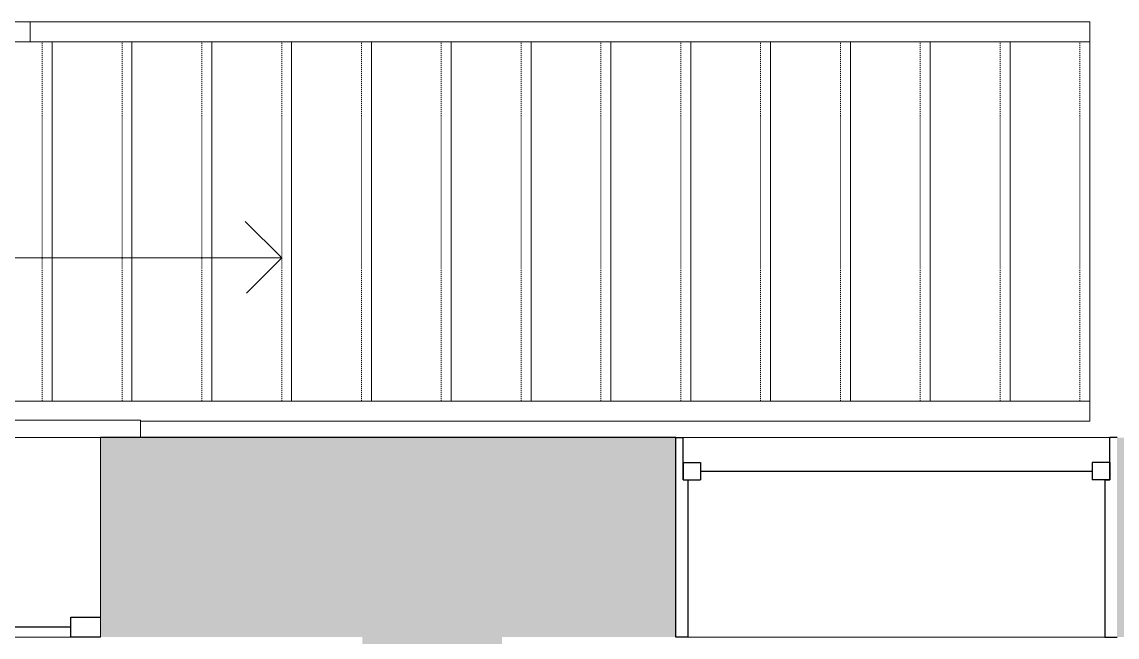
# Model space of a CAD drawing. Header units: inches. Extents: x -1176 to 1551, y -3558 to 978.
# Drawn here: x -261.8 to -152.1, y 543.7 to 605.3 of the extents above; entities that cross this region are included whole.
import ezdxf

# ---------------------------------------------------------------- set-up
doc = ezdxf.new("R2010")
doc.units = ezdxf.units.IN
doc.header["$MEASUREMENT"] = 0
doc.linetypes.add('Demolished', pattern=[0.1875, 0.125, -0.0625])
doc.linetypes.add('Overhead 1_16_', pattern=[0.101562, 0.0625, -0.039062])
for name, color, linetype, lineweight in [('A-DETL', 90, 'Continuous', 9), ('A-DOOR', 31, 'Continuous', 18), ('A-DOOR-FRAM', 31, 'Continuous', 30), ('A-DOOR-GLAZ', 31, 'Continuous', 30), ('A-FLOR-HRAL', 11, 'Continuous', 18), ('A-GLAZ', 151, 'Continuous', 18), ('A-WALL', 113, 'Continuous', 18), ('A-WALL-PATT', 111, 'Continuous', 18), ('S-STRS', 31, 'Demolished', 9)]:
    doc.layers.add(name, color=color, linetype=linetype, lineweight=lineweight)

# ---------------------------------------------------------------- blocks, each defined once
blk = doc.blocks.new('Top Rail Type - Top Rail_Internal_-5208615-1st Floor Demo')
at = {"layer": 'A-FLOR-HRAL', "lineweight": 9}
for p, q in [((-308.31, 603.34), (-308.31, 605.34)), ((-308.31, 605.34), (-261, 605.34)), ((-261, 605.34), (-261, 603.34)), ((-261, 603.34), (-308.31, 603.34))]:
    blk.add_line(p, q, dxfattribs=at)
blk = doc.blocks.new('Top Rail Type - Top Rail_Internal_-V20-1st Floor Demo')
at = {"layer": 'A-FLOR-HRAL', "lineweight": 9}
for p, q in [((-308.31, 603.34), (-308.31, 605.34)), ((-261, 605.34), (-308.31, 605.34)), ((-261, 603.34), (-261, 605.34)), ((-261, 603.34), (-308.31, 603.34))]:
    blk.add_line(p, q, dxfattribs=at)
blk = doc.blocks.new('Single-Raised_Panel_with_Half-Sidelights_Transom_1548 - 36_ x 84_ 3-7364737-1st Floor Demo')
at = {"layer": 'A-DOOR', "color": 8, "lineweight": 30}
for p, q in [((-7.5, 35.5), (-8.5, 34.5)), ((18, 10), (-7.5, 35.5)), ((17, 9), (-8.5, 34.5)), ((-33, 10), (-30, 10)), ((-30, 10), (-30, 8)), ((-24, 10), (-24, 8)), ((-21, 10), (-24, 10)), ((18, 10), (17, 9)), ((21, 10), (24, 10)), ((24, 10), (24, 8)), ((30, 10), (30, 8)), ((33, 10), (30, 10)), ((-30, 8), (-33, 8)), ((-24, 8), (-21, 8)), ((24, 8), (21, 8)), ((30, 8), (33, 8))]:
    blk.add_line(p, q, dxfattribs=at)
at = {"layer": 'A-DOOR', "lineweight": 9}
blk.add_arc((18, 10), 36.06, 135, 180, dxfattribs=at)
at = {"layer": 'A-DOOR-FRAM', "lineweight": 9}
for p, q in [((-33, 10), (33, 10)), ((-33, 10), (-33, -10)), ((33, -10), (33, 10)), ((-37, -10), (-37, -11.75)), ((-37, -10), (-37, -11.75)), ((33, -10), (-33, -10)), ((37, -11.75), (37, -10)), ((37, -11.75), (37, -10)), ((-37, -11.75), (37, -11.75)), ((-24.28, -11.75), (-37, -11.75)), ((14.6, -11.75), (-20.14, -11.75)), ((37, -11.75), (18.74, -11.75))]:
    blk.add_line(p, q, dxfattribs=at)
at = {"layer": 'A-DOOR-FRAM', "color": 8}
for p, q in [((-21, -10), (-21, 10)), ((-21, 10), (-18, 10)), ((-18, 10), (-18, -10)), ((18, 10), (18, -10)), ((21, 10), (18, 10)), ((21, -10), (21, 10)), ((-18, -10), (-21, -10)), ((18, -10), (21, -10))]:
    blk.add_line(p, q, dxfattribs=at)
at = {"layer": 'A-DOOR-GLAZ', "color": 8}
for p, q in [((-30, 9), (-24, 9)), ((24, 9), (30, 9))]:
    blk.add_line(p, q, dxfattribs=at)
blk = doc.blocks.new('Double Hung - side window 4_ X 6_ 3_ H 2-6124000-1st Floor Demo')
at = {"layer": 'A-GLAZ', "color": 8, "lineweight": 30}
for p, q in [((-22.12, 10), (-21.37, 10)), ((-21.37, 5.75), (-21.37, 10)), ((21.37, 5.75), (21.37, 10)), ((22.12, 10), (21.37, 10)), ((-21.37, 7.5), (-21.37, 5.75)), ((-21.37, 7.5), (-19.62, 7.5)), ((-19.62, 7.5), (-19.62, 5.75)), ((-19.62, 6.62), (19.62, 6.62)), ((19.62, 7.5), (19.62, 5.75)), ((21.37, 7.5), (19.62, 7.5)), ((21.37, 7.5), (21.37, 5.75)), ((-21.37, 5.75), (-19.62, 5.75)), ((-21.37, 5.75), (-20.87, 5.75)), ((-20.87, -10), (-20.87, 5.75)), ((21.37, 5.75), (19.62, 5.75)), ((20.87, 5.75), (21.37, 5.75)), ((20.87, 5.75), (20.87, -10)), ((-20.87, -10), (-22.12, -10)), ((20.87, -10), (22.12, -10))]:
    blk.add_line(p, q, dxfattribs=at)

msp = doc.modelspace()

# ---------------------------------------------------------------- hatches: boundary and pattern name
at = {"layer": 'A-WALL-PATT', "lineweight": 9}
h = msp.add_hatch(color=7, dxfattribs=at)
h.paths.add_polyline_path([(-344.96, 543.68), (-319.93, 543.68), (-319.93, 563.68), (-377.56, 563.68), (-377.56, 543.68), (-358.96, 543.68)], flags=0)
h.paths.add_polyline_path([(-196.3, 543.68), (-196.3, 563.68), (-253.93, 563.68), (-253.93, 543.68), (-213.72, 543.68)], flags=0)
h.paths.add_polyline_path([(1.72, 543.68), (1.72, 563.68), (-53.53, 563.68), (-53.53, 543.68), (-4.41, 543.68)], flags=0)
h.paths.add_polyline_path([(-152.07, 543.68), (-97.77, 543.68), (-97.77, 563.68), (-152.07, 563.68)], flags=0)
h.paths.add_polyline_path([(-473.09, 543.68), (-421.79, 543.68), (-421.79, 563.68), (-473.09, 563.68)], flags=0)
h.paths.add_polyline_path([(-517.32, 543.68), (-517.32, 563.68), (-590.07, 563.68), (-590.07, 543.68), (-521.59, 543.68)], flags=0)
h = msp.add_hatch(color=7, dxfattribs=at)
h.paths.add_polyline_path([(-227.72, 319.32), (-213.72, 319.32), (-213.72, 343.75), (-227.72, 343.75)], flags=0)
h.paths.add_polyline_path([(-227.72, 376.75), (-213.72, 376.75), (-213.72, 421.74), (-227.72, 421.74)], flags=0)
h.paths.add_polyline_path([(-213.72, 456.74), (-213.72, 543.68), (-227.72, 543.68), (-227.72, 456.74)], flags=0)

# ---------------------------------------------------------------- linework, layer by layer
at = {"layer": 'A-DETL', "lineweight": 18}
for p, q in [((-235.79, 581.68), (-239.44, 585.34)), ((-239.44, 585.34), (-235.79, 581.68)), ((-267.79, 581.68), (-235.79, 581.68)), ((-235.79, 581.68), (-239.32, 578.15))]:
    msp.add_line(p, q, dxfattribs=at)
at = {"layer": 'A-WALL', "color": 8, "lineweight": 30}
for p, q in [((-196.3, 563.68), (-253.93, 563.68)), ((-196.3, 543.68), (-196.3, 563.68))]:
    msp.add_line(p, q, dxfattribs=at)
at = {"layer": 'A-WALL', "lineweight": 9}
for p, q in [((-196.3, 563.68), (-152.07, 563.68)), ((-152.07, 543.68), (-196.3, 543.68))]:
    msp.add_line(p, q, dxfattribs=at)
at = {"layer": 'S-STRS', "linetype": 'Continuous'}
for p, q in [((-154.79, 605.34), (-261, 605.34)), ((-154.79, 603.34), (-154.79, 605.34)), ((-258.79, 603.34), (-261, 603.34)), ((-250.79, 603.34), (-258.79, 603.34)), ((-258.79, 567.34), (-258.79, 603.34)), ((-242.79, 603.34), (-250.79, 603.34)), ((-250.79, 567.34), (-250.79, 603.34)), ((-234.79, 603.34), (-242.79, 603.34)), ((-242.79, 567.34), (-242.79, 603.34)), ((-226.79, 603.34), (-234.79, 603.34)), ((-234.79, 567.34), (-234.79, 603.34)), ((-218.79, 603.34), (-226.79, 603.34)), ((-226.79, 567.34), (-226.79, 603.34)), ((-210.79, 603.34), (-218.79, 603.34)), ((-218.79, 567.34), (-218.79, 603.34)), ((-202.79, 603.34), (-210.79, 603.34)), ((-210.79, 567.34), (-210.79, 603.34)), ((-194.79, 603.34), (-202.79, 603.34)), ((-202.79, 567.34), (-202.79, 603.34)), ((-186.79, 603.34), (-194.79, 603.34)), ((-194.79, 567.34), (-194.79, 603.34)), ((-178.79, 603.34), (-186.79, 603.34)), ((-186.79, 567.34), (-186.79, 603.34)), ((-170.79, 603.34), (-178.79, 603.34)), ((-178.79, 567.34), (-178.79, 603.34)), ((-162.79, 603.34), (-170.79, 603.34)), ((-170.79, 567.34), (-170.79, 603.34)), ((-154.79, 603.34), (-162.79, 603.34)), ((-162.79, 567.34), (-162.79, 603.34)), ((-154.79, 567.34), (-154.79, 603.34)), ((-258.79, 567.34), (-266.79, 567.34)), ((-250.79, 567.34), (-258.79, 567.34)), ((-242.79, 567.34), (-250.79, 567.34)), ((-234.79, 567.34), (-242.79, 567.34)), ((-226.79, 567.34), (-234.79, 567.34)), ((-218.79, 567.34), (-226.79, 567.34)), ((-210.79, 567.34), (-218.79, 567.34)), ((-202.79, 567.34), (-210.79, 567.34)), ((-194.79, 567.34), (-202.79, 567.34)), ((-186.79, 567.34), (-194.79, 567.34)), ((-178.79, 567.34), (-186.79, 567.34)), ((-170.79, 567.34), (-178.79, 567.34)), ((-162.79, 567.34), (-170.79, 567.34)), ((-154.79, 567.34), (-162.79, 567.34)), ((-154.79, 565.34), (-154.79, 567.34)), ((-154.79, 565.34), (-249.93, 565.34))]:
    msp.add_line(p, q, dxfattribs=at)
at = {"layer": 'S-STRS', "linetype": 'Overhead 1_16_'}
for p, q in [((-259.79, 567.34), (-259.79, 603.34)), ((-251.79, 567.34), (-251.79, 603.34)), ((-243.79, 567.34), (-243.79, 603.34)), ((-235.79, 567.34), (-235.79, 603.34)), ((-227.79, 567.34), (-227.79, 603.34)), ((-219.79, 567.34), (-219.79, 603.34)), ((-211.79, 567.34), (-211.79, 603.34)), ((-203.79, 567.34), (-203.79, 603.34)), ((-195.79, 567.34), (-195.79, 603.34)), ((-187.79, 567.34), (-187.79, 603.34)), ((-179.79, 567.34), (-179.79, 603.34)), ((-171.79, 567.34), (-171.79, 603.34)), ((-163.79, 567.34), (-163.79, 603.34)), ((-155.79, 567.34), (-155.79, 603.34))]:
    msp.add_line(p, q, dxfattribs=at)

# ---------------------------------------------------------------- block references
at = {"layer": 'A-DOOR', "rotation": 180}
msp.add_blockref('Single-Raised_Panel_with_Half-Sidelights_Transom_1548 - 36_ x 84_ 3-7364737-1st Floor Demo', (-286.93, 553.68), dxfattribs=at)
at = {"layer": 'A-FLOR-HRAL', "lineweight": 9}
for name in ['Top Rail Type - Top Rail_Internal_-5208615-1st Floor Demo', 'Top Rail Type - Top Rail_Internal_-V20-1st Floor Demo']:
    msp.add_blockref(name, (0, 0), dxfattribs=at)
at = {"layer": 'A-GLAZ'}
msp.add_blockref('Double Hung - side window 4_ X 6_ 3_ H 2-6124000-1st Floor Demo', (-174.18, 553.68), dxfattribs=at)

doc.saveas('drawing.dxf')
